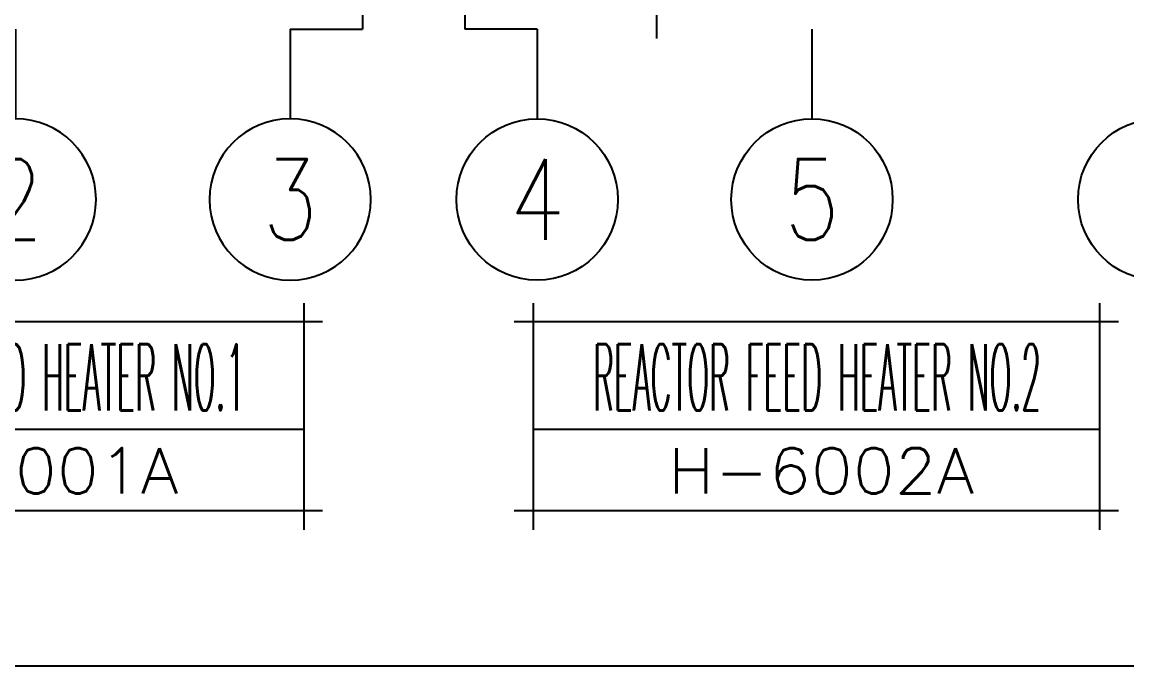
# Model space of a CAD drawing. Header units: millimetres. Extents: x 0 to 134087, y -49114 to 20834.
# Drawn here: x 25773 to 27690, y 10003 to 11119 of the extents above; entities that cross this region are included whole.
import ezdxf
from ezdxf.enums import TextEntityAlignment as Align

# ---------------------------------------------------------------- set-up
doc = ezdxf.new("R2010")
doc.units = ezdxf.units.MM
doc.header["$LTSCALE"] = 35
doc.linetypes.add('JNK-CENTER', pattern=[34, 30, -1.5, 1, -1.5])
for name, color, linetype in [('CEN-R', 1, 'JNK-CENTER'), ('CON-C', 4, 'Continuous'), ('CON-G', 3, 'Continuous'), ('CON-W', 7, 'Continuous'), ('CON-Y', 2, 'Continuous'), ('Dim-W', 7, 'Continuous'), ('LOGO-FRAME', 7, 'Continuous')]:
    doc.layers.add(name, color=color, linetype=linetype)
doc.styles.add('SIMPLEX', font='simplex.shx', dxfattribs={"width": 0.8})

# ---------------------------------------------------------------- blocks, each defined once
blk = doc.blocks.new('A$C4C2D22EB')
at = {"layer": 'CEN-R'}
for p, q in [((279.7, -25.4), (279.7, 410.1)), ((279.7, -26.8), (279.7, 409))]:
    blk.add_line(p, q, dxfattribs=at)
blk = doc.blocks.new('col-line')
at = {"layer": 'CON-Y'}
blk.add_line((0, 3), (0, 8), dxfattribs=at)
blk.add_circle((0, 12.5), 4.5, dxfattribs=at)
at = {"layer": 'CON-C', "style": 'SIMPLEX', "width": 0.8}
blk.add_attdef('1', text='', height=4.5, dxfattribs=at).set_placement((0, 12.5), align=Align.MIDDLE_CENTER)
blk = doc.blocks.new('NAMETAG')
at = {"layer": 'CON-W'}
for p, q in [((-15, 1), (-15, -11)), ((15, 1), (15, -11)), ((-16, 0), (16, 0)), ((-15, -5.7), (15, -5.7)), ((-16, -10), (16, -10))]:
    blk.add_line(p, q, dxfattribs=at)
at = {"layer": 'CON-C', "style": 'SIMPLEX', "width": 0.8}
blk.add_attdef('HEATER', text='', height=3.5, dxfattribs=at).set_placement((-0.04, -4.68), align=Align.CENTER)
at = {"layer": 'CON-G', "style": 'SIMPLEX', "width": 0.992635}
blk.add_attdef('NO.\\H-0000-0', text='', height=2.4, dxfattribs=at).set_placement((-13.7, -9.08), (13.64, -9.08), align=Align.FIT)

msp = doc.modelspace()

# ---------------------------------------------------------------- linework, layer by layer
at = {"layer": 'CON-C'}
msp.add_line((24199.3805, 10002.5023), (28816.0976, 10002.5023), dxfattribs=at)
at = {"layer": 'CON-Y'}
for p, q in [((26363.4272, 11165.3695), (26363.4272, 11106.9383)), ((26540.8352, 11165.3695), (26540.8352, 11106.9383)), ((26237.831, 11106.9383), (26363.4272, 11106.9383)), ((26666.4314, 11106.9383), (26540.8352, 11106.9383))]:
    msp.add_line(p, q, dxfattribs=at)

# ---------------------------------------------------------------- block references
at = {"layer": 'CON-W'}
ref = msp.add_blockref('col-line', (25761.0212, 11200.2716), dxfattribs=dict(at, xscale=-31.11111111111111, yscale=31.11111111111111, zscale=31.11111111111111, rotation=180))
ref.add_attrib('1', '2', dxfattribs={"layer": 'CON-C', "height": 140, "style": 'SIMPLEX', "width": 0.8}).set_placement((25761.0212, 10811.3827), align=Align.MIDDLE_CENTER)
ref = msp.add_blockref('col-line', (26237.831, 11200.2716), dxfattribs=dict(at, xscale=-31.11111111111111, yscale=31.11111111111111, zscale=31.11111111111111, rotation=180))
ref.add_attrib('1', '3', dxfattribs={"layer": 'CON-C', "height": 140, "style": 'SIMPLEX', "width": 0.8}).set_placement((26237.831, 10811.3827), align=Align.MIDDLE_CENTER)
ref = msp.add_blockref('col-line', (26666.4314, 11200.2716), dxfattribs=dict(at, xscale=31.11111111111111, yscale=31.11111111111111, zscale=31.11111111111111, rotation=180))
ref.add_attrib('1', '4', dxfattribs={"layer": 'CON-C', "height": 140, "style": 'SIMPLEX', "width": 0.8}).set_placement((26666.4314, 10811.3827), align=Align.MIDDLE_CENTER)
ref = msp.add_blockref('col-line', (27143.2412, 11200.2716), dxfattribs=dict(at, xscale=31.11111111111111, yscale=31.11111111111111, zscale=31.11111111111111, rotation=180))
ref.add_attrib('1', '5', dxfattribs={"layer": 'CON-C', "height": 140, "style": 'SIMPLEX', "width": 0.8}).set_placement((27143.2412, 10811.3827), align=Align.MIDDLE_CENTER)
ref = msp.add_blockref('col-line', (27744.8912, 11200.2716), dxfattribs=dict(at, xscale=31.11111111111111, yscale=31.11111111111111, zscale=31.11111111111111, rotation=180))
ref.add_attrib('1', '6', dxfattribs={"layer": 'CON-C', "height": 140, "style": 'SIMPLEX', "width": 0.8}).set_placement((27744.8912, 10811.3827), align=Align.MIDDLE_CENTER)
at = {"layer": 'Dim-W', "ltscale": 0.5, "xscale": 1.50908133744, "yscale": 1.50908133744, "zscale": 1.50908133744}
msp.add_blockref('A$C4C2D22EB', (26452.1312, 11131.1401), dxfattribs=at)
at = {"layer": 'LOGO-FRAME'}
ref = msp.add_blockref('NAMETAG', (25769.9196, 10599.0375), dxfattribs=dict(at, xscale=-32.76000000000001, yscale=32.76000000000001, zscale=32.76000000000001))
ref.add_attrib('HEATER', 'REACTOR FEED HEATER NO.1', dxfattribs={"layer": 'CON-C', "height": 114.66, "style": 'SIMPLEX', "width": 0.35}).set_placement((25771.23, 10445.7207), align=Align.CENTER)
ref.add_attrib('NO.\\H-0000-0', '   H-6001A   ', dxfattribs={"layer": 'CON-G', "height": 78.624, "style": 'SIMPLEX', "width": 0.920096}).set_placement((25323.0732, 10301.5767), (26218.7316, 10301.5767), align=Align.FIT)
ref = msp.add_blockref('NAMETAG', (27150.8768, 10599.0375), dxfattribs=dict(at, xscale=-32.76000000000001, yscale=32.76000000000001, zscale=32.76000000000001))
ref.add_attrib('HEATER', 'REACTOR FEED HEATER NO.2', dxfattribs={"layer": 'CON-C', "height": 114.66, "style": 'SIMPLEX', "width": 0.35}).set_placement((27152.1872, 10445.7207), align=Align.CENTER)
ref.add_attrib('NO.\\H-0000-0', '   H-6002A   ', dxfattribs={"layer": 'CON-G', "height": 78.624, "style": 'SIMPLEX', "width": 0.906155}).set_placement((26704.0304, 10301.5767), (27599.6888, 10301.5767), align=Align.FIT)

doc.saveas('drawing.dxf')
